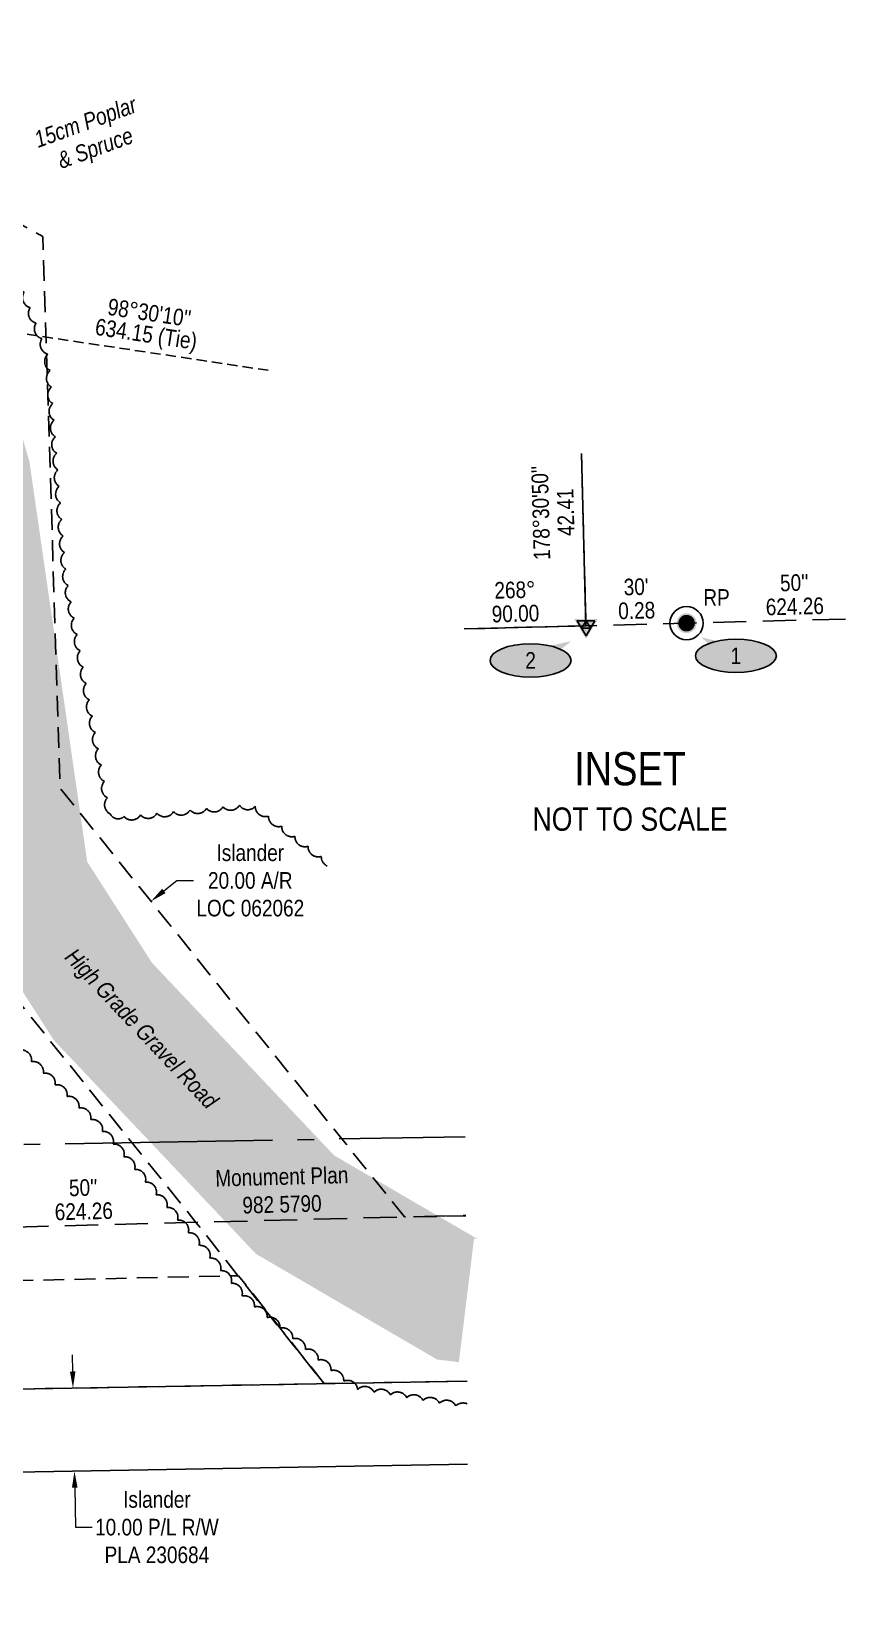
# Model space of a CAD drawing. Extents: x 570372 to 573140, y 6214522 to 6216467.
# Drawn here: x 572179 to 572670, y 6215294 to 6216243 of the extents above; entities that cross this region are included whole.
import ezdxf
from ezdxf.enums import TextEntityAlignment as Align

# ---------------------------------------------------------------- set-up
doc = ezdxf.new("R2010")
doc.units = 0
doc.header["$LTSCALE"] = 5
doc.header["$PDSIZE"] = 0.5
for name, pattern in [('0', [1, 1, 0]), ('foc-ACCESSROAD', [3.75, 2.5, -1.25]), ('foc-MONUMENT-BDYS', [6, 4, -2]), ('foc-QUARTERLINE', [33, 25, -3, 2, -3]), ('foc-TIELINE', [1.875, 1.25, -0.625])]:
    doc.linetypes.add(name, pattern=pattern)
doc.layers.get('Defpoints').update_dxf_attribs({"color": 9})
for name, color, linetype in [('35', 37, 'Continuous'), ('AS-ROADS', 254, 'Continuous'), ('C-AR', 13, 'foc-ACCESSROAD'), ('C-RW', 13, 'Continuous'), ('C-WS', 13, 'foc-ACCESSROAD'), ('DETAIL-T', 7, 'Continuous'), ('L-BD', 7, 'Continuous'), ('L-MON', 1, 'Continuous'), ('L-MON-PLAN', 7, 'foc-MONUMENT-BDYS'), ('L-SECQ', 8, 'foc-QUARTERLINE'), ('L-TIE', 7, 'foc-TIELINE'), ('L-TIE-T', 7, 'Continuous'), ('P-ELEVATION', 7, 'Continuous'), ('P-PROPOSED', 10, 'Continuous'), ('T-BUSH', 110, '0'), ('T-BUSH-T', 110, 'Continuous')]:
    doc.layers.add(name, color=color, linetype=linetype)
for name, color, linetype, lineweight in [('C-AR-T', 13, 'Continuous', 9), ('C-RW-T', 13, 'Continuous', 9), ('T-TEXT', 48, 'Continuous', 18)]:
    doc.layers.add(name, color=color, linetype=linetype, lineweight=lineweight)
doc.styles.add('80', font='ARIALN.TTF', dxfattribs={"height": 10})
doc.styles.add('80CG', font='ARIALN.TTF', dxfattribs={"height": 10})
doc.styles.add('80L', font='ARIALN.TTF', dxfattribs={"height": 10})
doc.dimstyles.new('Compass 5 000', dxfattribs={"dimscale": 5, "dimtxt": 9, "dimasz": 2, "dimexe": 0.2, "dimexo": 0.0625, "dimgap": 0.5, "dimtad": 0, "dimtih": 1, "dimtoh": 1, "dimzin": 0, "dimdsep": 46, "dimtxsty": '80CG', "dimcen": 0.1, "dimse1": 1, "dimse2": 1, "dimclrd": 256, "dimclrt": 256, "dimaunit": 1, "dimadec": 4, "dimazin": 0, "dimtfac": 0.06, "dimtofl": 0, "dimtmove": 0, "dimatfit": 1, "dimfxl": 0.2, "dimtolj": 1, "dimtzin": 0, "dimlwd": -1, "dimarcsym": 0})

# ---------------------------------------------------------------- blocks, each defined once
blk = doc.blocks.new('*D666')
at = {"layer": 'C-RW-T', "transparency": 16777216}
for p, q in [((572203.96, 6215436.55), (572203.78, 6215446.55)), ((572205.2, 6215366.62), (572205.62, 6215342.77)), ((572205.62, 6215342.77), (572215.62, 6215342.77))]:
    blk.add_line(p, q, dxfattribs=at)
for points in [[(572205.63, 6215436.58), (572202.29, 6215436.52), (572204.14, 6215426.55)], [(572206.87, 6215366.65), (572203.53, 6215366.6), (572205.02, 6215376.62)]]:
    blk.add_solid(points, dxfattribs=at)
at = {"layer": 'Defpoints', "color": 0, "transparency": 16777216}
for p in [(572218.25, 6215426.8), (572205.02, 6215376.62), (572219.13, 6215376.87)]:
    blk.add_point(p, dxfattribs=at)
at = {"layer": 'C-RW-T', "transparency": 16777216, "insert": (572254.71, 6215342.77), "char_height": 10, "attachment_point": 5, "style": '80CG'}
blk.add_mtext('\\A1;Islander\\P10.00 P/L R/W\\PPLA 230684', dxfattribs=at)
blk = doc.blocks.new('*D667')
at = {"layer": 'C-AR-T', "transparency": 16777216}
for p, q in [((572258.9, 6215725.93), (572266.7, 6215732.19)), ((572266.7, 6215732.19), (572276.7, 6215732.19)), ((572165.41, 6215650.77), (572157.62, 6215644.5))]:
    blk.add_line(p, q, dxfattribs=at)
for points in [[(572257.86, 6215727.23), (572259.95, 6215724.63), (572251.11, 6215719.66)], [(572164.37, 6215652.06), (572166.46, 6215649.47), (572173.21, 6215657.03)]]:
    blk.add_solid(points, dxfattribs=at)
at = {"layer": 'Defpoints', "color": 0, "transparency": 16777216}
for p in [(572251.11, 6215719.66), (572255.44, 6215714.27), (572177.54, 6215651.64)]:
    blk.add_point(p, dxfattribs=at)
at = {"layer": 'C-AR-T', "transparency": 16777216, "insert": (572310.97, 6215732.19), "char_height": 10, "attachment_point": 5, "style": '80CG'}
blk.add_mtext('\\A1;Islander\\P20.00 A/R\\PLOC 062062', dxfattribs=at)
blk = doc.blocks.new('fdia')
at = {"color": 255, "const_width": 1}
blk.add_lwpolyline([(-0.5, 0, 1), (0.5, 0, 1)], format="xyb", close=True, dxfattribs=at)
blk = doc.blocks.new('Fdiaa')
blk.add_blockref('fdia', (0, 0))
blk = doc.blocks.new('fdib')
at = {"color": 1, "const_width": 1.6}
blk.add_lwpolyline([(-0.4, 0, 1), (0.4, 0, 1)], format="xyb", close=True, dxfattribs=at)
at = {"color": 1}
blk.add_circle((0, 0), 0.8, dxfattribs=at)
blk = doc.blocks.new('Fdibb')
blk.add_blockref('fdib', (0, 0))
blk = doc.blocks.new('fdicc')
for name in ['Fdibb', 'Fdiaa']:
    blk.add_blockref(name, (0, 0))
blk = doc.blocks.new('FDI')
blk.add_blockref('fdicc', (0, 0))
blk = doc.blocks.new('*U665')
at = {"layer": '35', "color": 3}
blk.add_circle((0, 0), 10, dxfattribs=at)
at = {"layer": '35', "color": 3, "style": '80'}
blk.add_attdef('RP_001', (10.09, 10.47), '', height=10, dxfattribs=at)
blk = doc.blocks.new('TRIA')
blk.add_hatch(color=255).paths.add_polyline_path([(-0.04, 1.52), (-1.47, -0.87), (1.39, -0.87)])
blk = doc.blocks.new('Hybrid_RC')
at = {"color": 4}
for points in [[(1.08, 0.6), (0, -1.2), (-1.08, 0.6)], [(0, 0.6), (0.54, -0.3), (-0.54, -0.3)]]:
    blk.add_lwpolyline(points, close=True, dxfattribs=at)
at = {"rotation": 180}
blk.add_blockref('TRIA', (-0.04, -0.07), dxfattribs=at)
blk = doc.blocks.new('*U703')
at = {"layer": 'P-ELEVATION'}
h = blk.add_hatch(color=111, dxfattribs=at)
h.dxf.hatch_style = 1
edge = h.paths.add_edge_path()
edge.add_ellipse((0, 0), major_axis=(-24.38, 0), ratio=0.410256, start_angle=0, end_angle=360)
at = {"layer": 'P-ELEVATION', "color": 7, "flags": 128}
blk.add_lwpolyline([(0, 0, 12.5, 0, 0), (-20.78, 11.13, 0, 0, 0)], format="xyseb", dxfattribs=at)
at = {"layer": 'P-ELEVATION', "color": 7}
blk.add_ellipse((0, 0), major_axis=(-24.38, 0), ratio=0.410256, dxfattribs=at)
at = {"color": 0, "style": '80L'}
blk.add_attdef('NUMBER', text='', height=10, dxfattribs=at).set_placement((0, 0), align=Align.MIDDLE_CENTER)
at = {"style": '80L', "flags": 1}
blk.add_attdef('ID', text='', height=10, dxfattribs=at).set_placement((-0.56, -3.99), align=Align.MIDDLE_CENTER)
blk = doc.blocks.new('*U704')
at = {"layer": 'P-ELEVATION'}
h = blk.add_hatch(color=111, dxfattribs=at)
h.dxf.hatch_style = 1
edge = h.paths.add_edge_path()
edge.add_ellipse((0, 0), major_axis=(-24.38, 0), ratio=0.410256, start_angle=0, end_angle=360)
at = {"layer": 'P-ELEVATION', "color": 7, "flags": 128}
blk.add_lwpolyline([(0, 0, 12.5, 0, 0), (24.49, 11.6, 0, 0, 0)], format="xyseb", dxfattribs=at)
at = {"layer": 'P-ELEVATION', "color": 7}
blk.add_ellipse((0, 0), major_axis=(-24.38, 0), ratio=0.410256, dxfattribs=at)
at = {"color": 0, "style": '80L'}
blk.add_attdef('NUMBER', text='', height=10, dxfattribs=at).set_placement((0, 0), align=Align.MIDDLE_CENTER)
at = {"style": '80L', "flags": 1}
blk.add_attdef('ID', text='', height=10, dxfattribs=at).set_placement((-0.56, -3.99), align=Align.MIDDLE_CENTER)

msp = doc.modelspace()

# ---------------------------------------------------------------- hatches: boundary and pattern name
at = {"layer": 'AS-ROADS'}
h = msp.add_hatch(color=256, dxfattribs=at)
h.dxf.hatch_style = 1
h.paths.add_polyline_path([(572044.41, 6215845.318), (572030.515, 6216035.758), (571716.27, 6216032.688), (571698.925, 6216012.483), (571665.78, 6215645.703), (571678.505, 6215573.648), (571925.13, 6215558.878), (571980.68, 6215594.478), (572110.52, 6215750.438), (572163.375, 6215696.423), (572189.061, 6215717.074), (572146.923, 6215769.488), (572143.332, 6215884.649), (572071.98, 6215832.333)])

# ---------------------------------------------------------------- linework, layer by layer
at = {"layer": 'AS-ROADS', "const_width": 74.967, "flags": 128}
msp.add_lwpolyline([(572441.227, 6215479.367), (572435.72, 6215480.043), (572337.905, 6215537.043), (572222.125, 6215659.408), (572176.805, 6215729.993), (572141.2, 6215976.253), (572111.155, 6216081.108), (572035.745, 6216147.873), (571951.295, 6216195.088), (571944.189, 6216198.847)], dxfattribs=at)
at = {"layer": 'C-AR', "flags": 128}
for points in [[(571968.067, 6216238.891), (572185.996, 6216119.95), (572196.356, 6215787.765), (572366.122, 6215576.599), (572403.89, 6215529.621), (572440.862, 6215530.287)], [(572441.576, 6215430.767), (572355.548, 6215429.238), (572335.598, 6215454.036), (572322.113, 6215470.8), (572278.258, 6215526.361), (572239.633, 6215574.405), (572111.315, 6215734.015), (572097.491, 6215751.21), (572089.43, 6216009.676), (572044.003, 6216083.573), (571916.837, 6216152.977)]]:
    msp.add_lwpolyline(points, dxfattribs=at)
msp.add_lwpolyline([(571669.717, 6215417.056), (571668.171, 6215479.959), (572303.942, 6215494.237), (572355.548, 6215429.238)], close=True, dxfattribs=at)
at = {"layer": 'C-RW', "flags": 128}
msp.add_lwpolyline([(572441.576, 6215430.767), (571669.717, 6215417.056), (571671.016, 6215367.15), (572441.934, 6215380.826)], dxfattribs=at)
at = {"layer": 'C-WS', "flags": 128}
msp.add_lwpolyline([(572439.865, 6215883.672), (572513.249, 6215885.582), (572510.499, 6215989.252)], dxfattribs=at)
at = {"layer": 'L-MON-PLAN', "flags": 128}
for points in [[(572439.865, 6215883.678), (572669.613, 6215889.639)], [(571539.548, 6215507.194), (572440.86, 6215530.58)]]:
    msp.add_lwpolyline(points, dxfattribs=at)
at = {"layer": 'L-SECQ'}
msp.add_line((571539.548, 6215562.263), (572440.52, 6215577.89), dxfattribs=at)
at = {"layer": 'L-TIE'}
msp.add_line((572321.831, 6216039.393), (572102.344, 6216072.206), dxfattribs=at)
at = {"layer": 'P-PROPOSED', "flags": 128}
msp.add_lwpolyline([(572510.499, 6215989.252), (572513.249, 6215885.582), (572439.865, 6215883.678)], dxfattribs=at)
at = {"layer": 'T-BUSH', "flags": 128}
for points in [[(572357.378, 6215740.913, -0.3069146), (572353.765, 6215746.727, -0.5205671), (572345.811, 6215752.78, -0.5205671), (572337.856, 6215758.833, -0.5205671), (572329.902, 6215764.885, -0.5205671), (572321.947, 6215770.938, -0.5205671), (572313.992, 6215776.991, -0.5205671), (572304.486, 6215777.574, -0.5205671), (572294.538, 6215776.599, -0.5205671), (572284.59, 6215775.624, -0.5205671), (572274.643, 6215774.649, -0.5205671), (572264.695, 6215773.674, -0.5205671), (572254.747, 6215772.699, -0.5205671), (572244.799, 6215771.725, -0.5205671), (572234.851, 6215770.75, -0.5205671), (572226.748, 6215772.228, -0.5205671), (572224.926, 6215782.056, -0.5205671), (572223.104, 6215791.884, -0.5205671), (572221.283, 6215801.712, -0.5205671), (572219.461, 6215811.54, -0.5205671), (572217.639, 6215821.369, -0.5205671), (572215.817, 6215831.197, -0.5205671), (572213.995, 6215841.025, -0.5205671), (572212.173, 6215850.853, -0.5205671), (572210.351, 6215860.681, -0.5205671), (572208.529, 6215870.509, -0.5205671), (572206.707, 6215880.337, -0.5205671), (572204.885, 6215890.165, -0.5205671), (572203.064, 6215899.994, -0.5205671), (572201.242, 6215909.822, -0.5205671), (572199.846, 6215919.706, -0.5205671), (572199.055, 6215929.67, -0.5205671), (572198.265, 6215939.635, -0.5205671), (572197.474, 6215949.599, -0.5205671), (572196.684, 6215959.563, -0.5205671), (572195.893, 6215969.527, -0.5205671), (572195.103, 6215979.492, -0.5205671), (572194.312, 6215989.456, -0.5205671), (572193.522, 6215999.42, -0.5205671), (572192.731, 6216009.384, -0.5205671), (572191.941, 6216019.349, -0.5205671), (572191.15, 6216029.313, -0.5205671), (572190.36, 6216039.277, -0.5205671), (572189.021, 6216049.118, -0.5205671), (572185.464, 6216058.459, -0.5205671), (572181.906, 6216067.8, -0.5205671), (572178.348, 6216077.141, -0.5205671), (572174.791, 6216086.482, -0.5205671), (572171.233, 6216095.823, -0.5205671), (572167.676, 6216105.164, -0.5205671), (572161.5, 6216112.882, -0.5205671), (572154.716, 6216120.224, -0.5205671), (572147.933, 6216127.565, -0.5205671), (572141.149, 6216134.907, -0.5205671), (572134.366, 6216142.248, -0.5205671), (572126.967, 6216148.832, -0.5205671), (572118.397, 6216153.977, -0.5205671), (572109.827, 6216159.122, -0.5205671), (572101.258, 6216164.268, -0.5205671), (572092.688, 6216169.413, -0.5205671), (572084.118, 6216174.558, -0.5205671), (572075.549, 6216179.703, -0.5205671), (572066.979, 6216184.848, -0.5205671), (572058.409, 6216189.993, -0.5205671), (572049.84, 6216195.138, -0.5205671), (572041.27, 6216200.283, -0.5205671), (572032.732, 6216205.479, -0.5205671), (572024.332, 6216210.897, -0.5205671), (572015.932, 6216216.314, -0.5205671), (572007.532, 6216221.732, -0.5205671), (571999.132, 6216227.15, -0.5205671), (571990.732, 6216232.567, -0.5205671), (571982.332, 6216237.985, -0.5205671), (571973.932, 6216243.402, -0.142315), (571970.546, 6216243.048, -0.142315)], [(572441.674, 6215417.056, 0.3163288), (572434.771, 6215415.795, 0.5205671), (572424.913, 6215417.451, 0.5205671), (572415.056, 6215419.107, 0.5205671), (572405.198, 6215420.763, 0.5205671), (572395.341, 6215422.42, 0.5205671), (572385.484, 6215424.076, 0.5205671), (572375.626, 6215425.732, 0.5205671), (572367.286, 6215430.697, 0.5205671), (572359.599, 6215437.086, 0.5205671), (572351.912, 6215443.475, 0.5205671), (572344.224, 6215449.864, 0.5205671), (572336.537, 6215456.253, 0.5205671), (572328.85, 6215462.641, 0.5205671), (572321.163, 6215469.03, 0.5205671), (572313.476, 6215475.419, 0.5205671), (572305.995, 6215482.017, 0.5205671), (572299.528, 6215489.638, 0.5205671), (572293.06, 6215497.259, 0.5205671), (572286.592, 6215504.88, 0.5205671), (572280.124, 6215512.501, 0.5205671), (572273.656, 6215520.122, 0.5205671), (572267.189, 6215527.743, 0.5205671), (572260.721, 6215535.364, 0.5205671), (572254.253, 6215542.985, 0.5205671), (572247.785, 6215550.606, 0.5205671), (572241.317, 6215558.227, 0.5205671), (572234.85, 6215565.848, 0.5205671), (572228.382, 6215573.469, 0.5205671), (572221.914, 6215581.09, 0.5205671), (572214.902, 6215588.203, 0.5205671), (572207.742, 6215595.177, 0.5205671), (572200.582, 6215602.152, 0.5205671), (572193.422, 6215609.126, 0.5205671), (572186.262, 6215616.101, 0.5205671), (572179.102, 6215623.075, 0.5205671), (572171.942, 6215630.05, 0.5205671), (572164.781, 6215637.025, 0.5205671), (572157.621, 6215643.999, 0.5205671), (572150.461, 6215650.974, 0.5205671), (572141.534, 6215654.451, 0.5205671), (572131.672, 6215656.076, 0.5205671), (572121.809, 6215657.702, 0.5205671), (572111.947, 6215659.328, 0.5205671), (572104.973, 6215656.955, 0.5205671), (572103.42, 6215647.081, 0.5205671), (572101.867, 6215637.207, 0.5205671), (572100.314, 6215627.333, 0.5205671), (572098.761, 6215617.459, 0.5205671), (572097.208, 6215607.584, 0.5205671), (572095.655, 6215597.71, 0.5205671), (572094.102, 6215587.836, 0.5205671), (572092.549, 6215577.962, 0.5205671), (572094.033, 6215568.216, 0.5205671), (572096.411, 6215558.507, 0.5205671), (572098.788, 6215548.798, 0.5205671), (572101.166, 6215539.09, 0.5205671), (572103.543, 6215529.381, 0.5205671), (572105.921, 6215519.672, 0.5205671), (572108.299, 6215509.964, 0.5205671), (572110.676, 6215500.255, 0.5205671), (572109.698, 6215492.078, 0.5205671), (572100.807, 6215487.511, 0.5205671), (572091.915, 6215482.945, 0.5205671), (572083.023, 6215478.378, 0.5205671), (572074.132, 6215473.812, 0.5205671), (572065.24, 6215469.245, 0.5205671), (572056.349, 6215464.679, 0.5205671), (572047.457, 6215460.113, 0.5205671), (572038.566, 6215455.546, 0.5205671), (572029.674, 6215450.98, 0.5205671), (572020.783, 6215446.413, 0.5205671), (572011.891, 6215441.847, 0.5205671), (572003, 6215437.281, 0.5205671), (571994.108, 6215432.714, 0.5205671), (571985.217, 6215428.148, 0.5205671), (571976.325, 6215423.581, 0.5205671), (571967.434, 6215419.015, 0.5205671), (571958.542, 6215414.449, 0.5205671), (571949.65, 6215409.882, 0.5205671), (571940.759, 6215405.316, 0.5205671), (571931.867, 6215400.749, 0.5205671), (571921.997, 6215399.187, 0.5205671), (571912.122, 6215397.641, 0.5205671), (571902.247, 6215396.095, 0.5205671), (571892.372, 6215394.549, 0.5205671), (571882.496, 6215393.003, 0.5205671), (571876.345, 6215399.527, 0.5205671), (571871.113, 6215408.044, 0.5205671), (571865.881, 6215416.561, 0.5205671), (571860.65, 6215425.078, 0.5205671), (571855.418, 6215433.595, 0.5205671), (571850.186, 6215442.112, 0.5205671), (571844.954, 6215450.629, 0.5205671), (571839.722, 6215459.146, 0.5205671), (571834.491, 6215467.663, 0.5205671), (571829.259, 6215476.181, 0.5205671), (571824.027, 6215484.698, 0.5205671), (571818.795, 6215493.215, 0.5205671), (571813.564, 6215501.732, 0.5205671), (571808.332, 6215510.249, 0.5205671), (571803.1, 6215518.766, 0.5205671), (571797.868, 6215527.283, 0.5205671), (571788.125, 6215525.806, 0.5205671), (571778.276, 6215524.097, 0.5205671), (571768.428, 6215522.387, 0.5205671), (571758.58, 6215520.678, 0.5205671), (571748.728, 6215519.014, 0.5205671), (571738.734, 6215519.213, 0.5205671), (571728.741, 6215519.411, 0.5205671), (571718.747, 6215519.61, 0.5205671), (571708.753, 6215519.809, 0.5205671), (571699.143, 6215522.022, 0.5205671), (571689.773, 6215525.503, 0.5205671), (571680.403, 6215528.984, 0.5205671), (571671.033, 6215532.465, 0.5205671), (571661.663, 6215535.946, 0.5205671), (571652.294, 6215539.427, 0.5205671), (571647.949, 6215532.744, 0.5205671), (571645.381, 6215523.108, 0.5205671), (571644.069, 6215513.199, 0.5205671), (571642.758, 6215503.29, 0.5205671), (571641.446, 6215493.381, 0.5205671), (571640.764, 6215483.433, 0.5205671), (571640.871, 6215473.438, 0.5205671), (571640.978, 6215463.443, 0.5205671), (571641.085, 6215453.448, 0.5205671), (571641.192, 6215443.453, 0.5205671), (571641.3, 6215433.458, 0.5205671), (571641.407, 6215423.463, 0.5205671), (571641.514, 6215413.468, 0.5205671), (571641.621, 6215403.473, 0.5205671), (571641.729, 6215393.478, 0.5205671), (571641.836, 6215383.483, 0.5205671), (571641.998, 6215373.49, 0.5205671), (571642.305, 6215363.499, 0.5205671), (571642.611, 6215353.508, 0.5205671), (571642.918, 6215343.517, 0.5205671), (571643.225, 6215333.526, 0.5205671), (571643.532, 6215323.535, 0.5205671), (571643.838, 6215313.544, 0.5205671), (571644.145, 6215303.554, 0.3624976), (571642.334, 6215295.947, 0.3624976)]]:
    msp.add_lwpolyline(points, format="xyb", dxfattribs=at)

# ---------------------------------------------------------------- block references
for name, p, values in [('*U704', (572479.853, 6215864.714), {'NUMBER': '2'}), ('*U703', (572603.601, 6215867.498), {'NUMBER': '1'})]:
    msp.add_blockref(name, p).add_auto_attribs(values)
at = {"layer": '35', "color": 6}
msp.add_blockref('*U665', (572573.853, 6215887.154), dxfattribs=at).add_auto_attribs({'RP_001': 'RP'})
at = {"layer": 'L-MON'}
for name, p, xscale, yscale, zscale in [('FDI', (572573.853, 6215887.154), 4.99778455, 4.99778455, 4.99778455), ('Hybrid_RC', (572513.261, 6215885.582), 5, 5, 5)]:
    msp.add_blockref(name, p, dxfattribs=dict(at, xscale=xscale, yscale=yscale, zscale=zscale))

# ---------------------------------------------------------------- texts
at = {"layer": 'DETAIL-T', "color": 3, "insert": (572539.811, 6215785.733), "char_height": 19.99114, "width": 116.92307, "attachment_point": 5, "style": '80CG'}
msp.add_mtext('INSET\\P{\\H0.7x;NOT TO SCALE}', dxfattribs=at)
at = {"layer": 'L-BD', "style": '80L'}
for s, p in [('268°', (572470.397, 6215907.195)), ("30'", (572543.432, 6215909.056)), ("50''", (572638.706, 6215911.529)), ('0.28', (572543.802, 6215894.818)), ('624.26', (572639.076, 6215897.29)), ('90.00', (572470.767, 6215892.956)), ("50''", (572210.276, 6215547.289)), ('624.26', (572210.645, 6215533.05))]:
    msp.add_text(s, height=9.9956, rotation=1.4863, dxfattribs=at).set_placement(p, align=Align.MIDDLE)
at = {"layer": 'L-BD', "insert": (572480.999, 6215953.411), "char_height": 9.99557, "width": 56.28242, "attachment_point": 2, "rotation": 91.5195, "line_spacing_factor": 0.9, "style": '80L'}
msp.add_mtext("178°30'50''\\P42.41 ", dxfattribs=at)
at = {"layer": 'L-MON-PLAN', "insert": (572289.029, 6215557.877), "char_height": 9.99557, "attachment_point": 1, "rotation": 1.490874, "style": '80L'}
msp.add_mtext_dynamic_manual_height_columns('\\pi0.72089;Monument Plan\\P\\pi16.62449;982 5790', width=79.98815, gutter_width=49.978, heights=[0], dxfattribs=at)
at = {"layer": 'L-TIE-T', "style": '80L'}
for s, p in [("98°30'10''", (572250.167, 6216074.121)), ('634.15 (Tie)', (572248.06, 6216060.028))]:
    msp.add_text(s, height=10, rotation=351.4973, dxfattribs=at).set_placement(p, align=Align.MIDDLE)
at = {"layer": 'T-BUSH-T', "insert": (572171.318, 6216179.593), "char_height": 9.99557, "attachment_point": 1, "rotation": 20, "style": '80L'}
msp.add_mtext_dynamic_manual_height_columns('\\pi8.93551;{\\fArial Narrow|b0|i1|c0|p34;15cm Poplar \\P\\pi17.76857;& Spruce}', width=81.4513, gutter_width=49.978, heights=[0], dxfattribs=at)
at = {"layer": 'T-TEXT', "insert": (572205.875, 6215692.321), "char_height": 9.99557, "attachment_point": 1, "rotation": 313.416105, "style": '80L'}
msp.add_mtext_dynamic_manual_height_columns('{\\fArial Narrow|b0|i1|c0|p34;High Grade Gravel Road}', width=143.92674, gutter_width=50, heights=[0], dxfattribs=at)

# ---------------------------------------------------------------- dimensions: what is measured, and where the dimension line sits
at = {"layer": 'C-AR-T'}
dim = msp.add_linear_dim(base=(572251.108, 6215719.661), p1=(572177.538, 6215651.643), p2=(572255.44, 6215714.272), angle=38.797514, text='Islander\\P20.00 A/R\\PLOC 062062', dimstyle='Compass 5 000', dxfattribs=at)
dim.commit()
dim.dimension.update_dxf_attribs({"geometry": '*D667', "text_midpoint": (572310.965, 6215732.192), "dimtype": 161})
at = {"layer": 'C-RW-T'}
dim = msp.add_linear_dim(base=(572205.024, 6215376.623), p1=(572218.245, 6215426.8), p2=(572219.131, 6215376.874), angle=271.016316, text='Islander\\P10.00 P/L R/W\\PPLA 230684', dimstyle='Compass 5 000', dxfattribs=at)
dim.commit()
dim.dimension.update_dxf_attribs({"geometry": '*D666', "text_midpoint": (572254.71, 6215342.771), "dimtype": 161})

doc.saveas('drawing.dxf')
